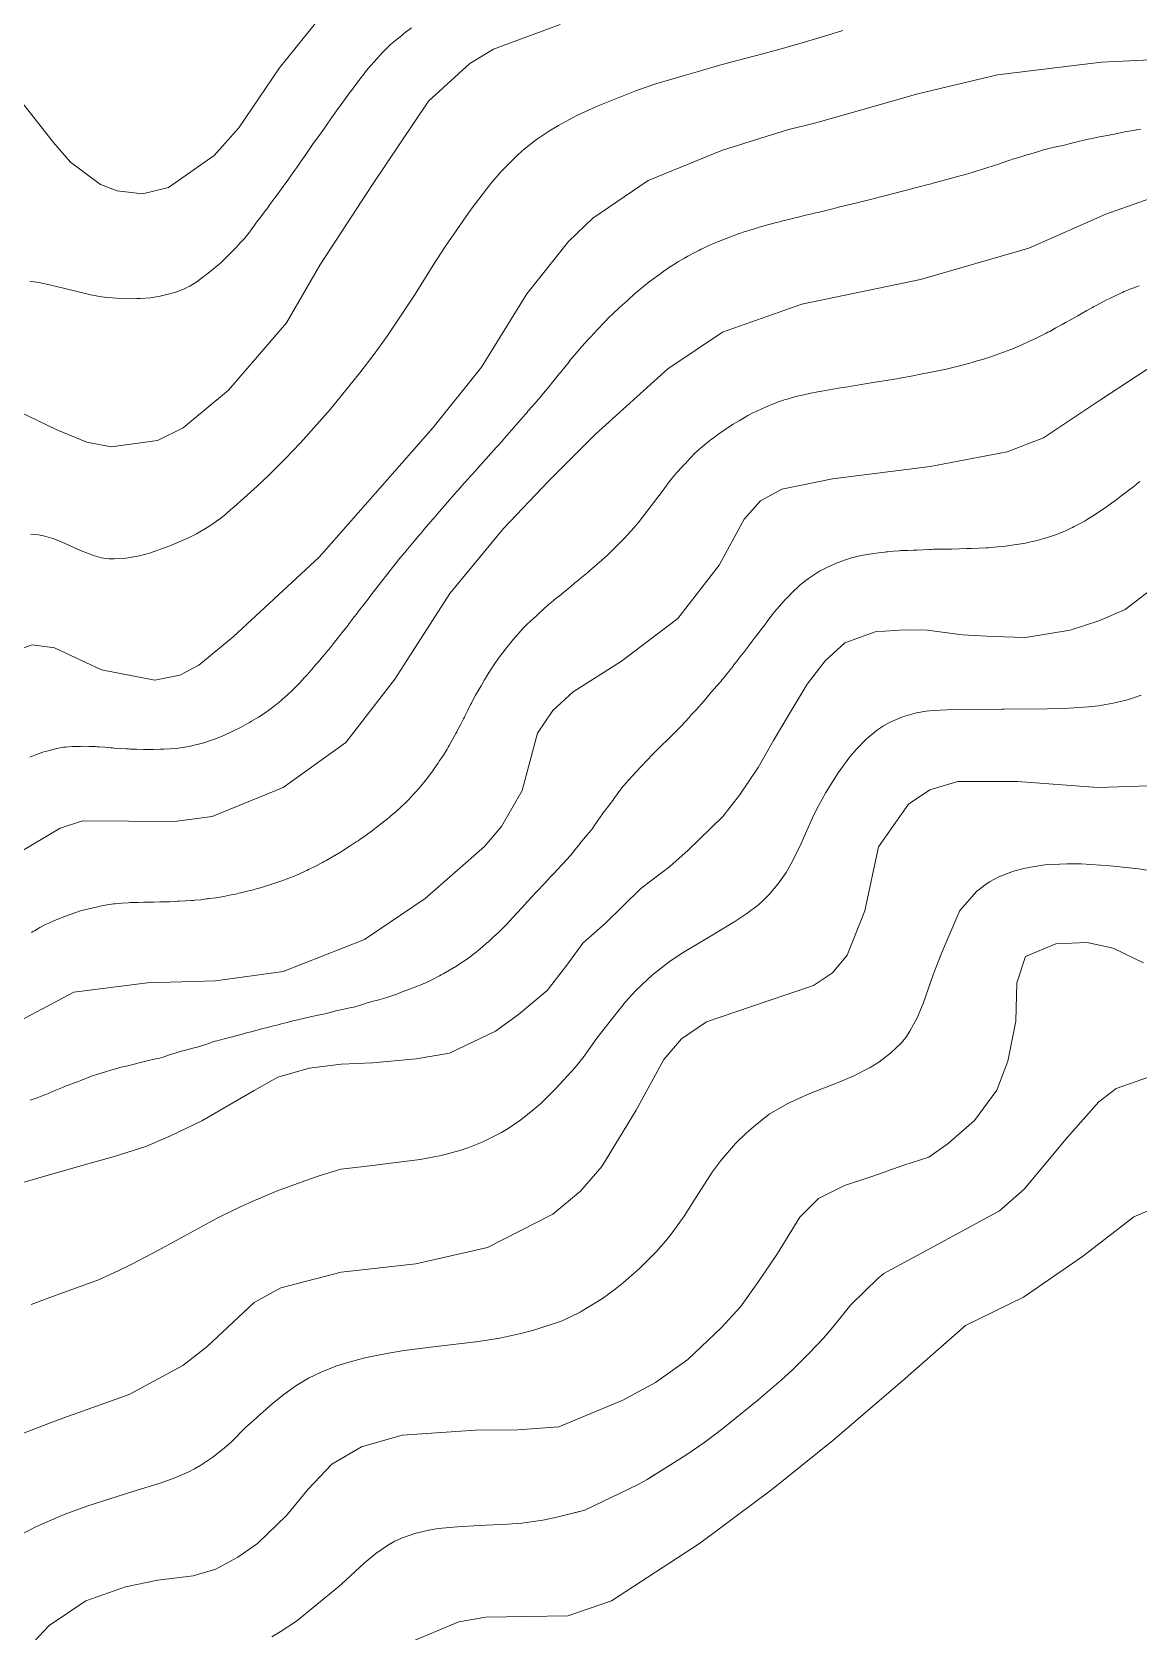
# Model space of a CAD drawing. Header units: metres. Extents: x 548946 to 557077, y 1838800 to 1845419.
# Drawn here: x 555397.7 to 555593.2, y 1841399.1 to 1841681.7 of the extents above; entities that cross this region are included whole.
import ezdxf

# ---------------------------------------------------------------- set-up
doc = ezdxf.new("R2010")
doc.units = ezdxf.units.M
doc.header["$LTSCALE"] = 28
doc.layers.add('1', color=7, linetype='Continuous', lineweight=13)
doc.layers.add('2', color=7, linetype='Continuous', lineweight=13)

msp = doc.modelspace()

# ---------------------------------------------------------------- linework, layer by layer
at = {"layer": '1'}
for points in [[(555294.58, 1841593.72), (555307.79, 1841605.13), (555319.17, 1841613.87), (555329.06, 1841619.7), (555339.37, 1841626.73), (555352.93, 1841637.61), (555365.76, 1841650.84), (555374.12, 1841662.41), (555377.91, 1841667.48), (555381.45, 1841670.78), (555383.98, 1841672.3), (555386.76, 1841672.81), (555389.79, 1841672.81), (555396.14, 1841669.07), (555401.54, 1841662.19), (555404.52, 1841658.7), (555409.85, 1841654.78), (555412.77, 1841653.63), (555417.27, 1841653.13), (555421.81, 1841654.25), (555429.91, 1841659.88), (555434.24, 1841664.77), (555441.46, 1841675.38), (555449.77, 1841685.75)], [(555392.04, 1841616.27), (555402.13, 1841611.42), (555407.44, 1841609.26), (555411.73, 1841608.45), (555419.89, 1841609.52), (555424.41, 1841611.77), (555432.41, 1841618.41), (555442.68, 1841630.31), (555448.58, 1841640.52), (555457.84, 1841654.74), (555467.76, 1841669.46), (555475.04, 1841676.1), (555479.24, 1841678.65), (555491.03, 1841683)], [(555540.89, 1841681.93), (555538.29, 1841681.13), (555535.69, 1841680.35), (555533.95, 1841679.84), (555530.46, 1841678.86), (555526.58, 1841677.8), (555521.39, 1841676.4), (555518.81, 1841675.69), (555515.17, 1841674.65), (555512.74, 1841673.95), (555507.91, 1841672.51), (555504.82, 1841671.5), (555504.47, 1841671.37), (555497.42, 1841668.56), (555493.97, 1841666.96), (555490.71, 1841665.2), (555489.13, 1841664.24), (555486.83, 1841662.68), (555484.64, 1841660.99), (555483.6, 1841660.08), (555480.61, 1841657.07), (555478.77, 1841654.91), (555475.31, 1841650.4), (555470.73, 1841643.88), (555468.59, 1841640.51), (555465.38, 1841635.38), (555464.81, 1841634.49), (555460.45, 1841627.98), (555458.17, 1841624.8), (555455.65, 1841621.47), (555450.37, 1841615.01), (555445.16, 1841609.14), (555442.45, 1841606.29), (555439.51, 1841603.37), (555437.5, 1841601.47), (555433.37, 1841597.77), (555432.87, 1841597.34), (555432.04, 1841596.6), (555431.06, 1841595.8), (555428.98, 1841594.35), (555426.78, 1841593.07), (555425.25, 1841592.31), (555422.05, 1841590.92), (555418.51, 1841589.65), (555416.71, 1841589.16), (555414.01, 1841588.69), (555412.22, 1841588.62), (555411.33, 1841588.67), (555410.02, 1841588.85), (555408.77, 1841589.17), (555406.3, 1841590.1), (555403.05, 1841591.57), (555401.41, 1841592.23), (555399.75, 1841592.72), (555398.9, 1841592.88), (555397.5, 1841593)], [(555464.73, 1841682.45), (555463.62, 1841681.58), (555463.32, 1841681.34), (555463.02, 1841681.1), (555461.96, 1841680.25), (555460.96, 1841679.4), (555460.69, 1841679.15), (555460.43, 1841678.91), (555459.56, 1841678.01), (555458.72, 1841677.08), (555458.49, 1841676.82), (555458.25, 1841676.56), (555457.4, 1841675.59), (555456.55, 1841674.57), (555456.31, 1841674.27), (555456.07, 1841673.97), (555455.19, 1841672.82), (555454.31, 1841671.61), (555453.81, 1841670.94), (555452.91, 1841669.72), (555452.01, 1841668.48), (555451.76, 1841668.13), (555451.51, 1841667.79), (555450.63, 1841666.53), (555449.74, 1841665.26), (555449.5, 1841664.9), (555449.24, 1841664.55), (555448.33, 1841663.26), (555447.41, 1841661.98), (555447.17, 1841661.63), (555446.93, 1841661.28), (555446.07, 1841660.04), (555445.22, 1841658.81), (555444.98, 1841658.47)], [(555573.42, 1841659.97), (555573.77, 1841660.08), (555574.1, 1841660.18), (555575.29, 1841660.55), (555576.51, 1841660.91), (555576.87, 1841661), (555577.23, 1841661.09), (555578.62, 1841661.41), (555580.07, 1841661.72), (555580.47, 1841661.82), (555580.87, 1841661.91), (555582.31, 1841662.29), (555583.8, 1841662.66), (555584.23, 1841662.75), (555584.66, 1841662.85), (555586.27, 1841663.16), (555587.96, 1841663.47), (555588.43, 1841663.57), (555588.92, 1841663.66), (555590.7, 1841664.03), (555592.53, 1841664.38), (555593.04, 1841664.47), (555593.55, 1841664.55)], [(555444.98, 1841658.47), (555444.74, 1841658.13), (555443.87, 1841656.89), (555443.01, 1841655.68), (555442.78, 1841655.36), (555442.56, 1841655.05), (555441.77, 1841653.97), (555441.02, 1841652.94), (555440.82, 1841652.66), (555440.61, 1841652.38), (555439.88, 1841651.39), (555439.18, 1841650.43), (555438.98, 1841650.17), (555438.79, 1841649.92), (555438.12, 1841649.02), (555437.46, 1841648.14), (555437.28, 1841647.9), (555437.1, 1841647.65), (555436.45, 1841646.75), (555435.77, 1841645.85), (555435.57, 1841645.61), (555435.36, 1841645.36), (555434.57, 1841644.49), (555433.73, 1841643.6), (555433.49, 1841643.35), (555433.24, 1841643.09), (555432.33, 1841642.14), (555431.36, 1841641.19), (555431.08, 1841640.93), (555430.79, 1841640.68), (555429.7, 1841639.79), (555428.58, 1841638.92), (555428.27, 1841638.68), (555427.96, 1841638.44), (555426.85, 1841637.59), (555425.61, 1841636.8), (555425.21, 1841636.6), (555424.8, 1841636.4), (555423.12, 1841635.77), (555421.32, 1841635.26), (555420.83, 1841635.14), (555420.35, 1841635.04), (555418.64, 1841634.77), (555416.81, 1841634.62), (555416.25, 1841634.6), (555415.67, 1841634.59), (555413.4, 1841634.62), (555411.13, 1841634.78), (555410.55, 1841634.84), (555409.99, 1841634.92), (555408.14, 1841635.26), (555406.43, 1841635.67), (555405.96, 1841635.79), (555405.49, 1841635.91), (555403.79, 1841636.34), (555402.06, 1841636.76), (555401.57, 1841636.88), (555401.07, 1841636.99), (555399.22, 1841637.38), (555397.34, 1841637.71)], [(555493.86, 1841625.02), (555494.74, 1841626.05), (555494.99, 1841626.33), (555495.25, 1841626.62), (555496.19, 1841627.63), (555497.17, 1841628.67), (555497.44, 1841628.96), (555497.72, 1841629.26), (555498.73, 1841630.34), (555499.77, 1841631.42), (555500.06, 1841631.7), (555500.35, 1841631.98), (555501.4, 1841632.95), (555502.46, 1841633.89), (555502.75, 1841634.15), (555503.04, 1841634.41), (555504.09, 1841635.37), (555505.13, 1841636.29), (555505.42, 1841636.53), (555505.7, 1841636.77), (555506.72, 1841637.55), (555507.74, 1841638.3), (555508.02, 1841638.5), (555508.3, 1841638.71), (555509.31, 1841639.45), (555510.33, 1841640.17), (555510.61, 1841640.36), (555510.9, 1841640.54), (555511.92, 1841641.18), (555512.95, 1841641.77), (555513.23, 1841641.93), (555513.52, 1841642.09), (555514.56, 1841642.65), (555515.61, 1841643.18), (555515.91, 1841643.33), (555516.2, 1841643.47), (555517.27, 1841643.96), (555518.35, 1841644.44), (555518.65, 1841644.56), (555518.94, 1841644.69), (555520.02, 1841645.12), (555521.08, 1841645.52), (555521.37, 1841645.63), (555521.65, 1841645.73), (555522.68, 1841646.1), (555523.7, 1841646.44), (555523.98, 1841646.53), (555524.27, 1841646.63), (555525.3, 1841646.95), (555526.35, 1841647.26), (555526.65, 1841647.35), (555526.95, 1841647.43), (555528.07, 1841647.73), (555529.22, 1841648.03), (555529.55, 1841648.11), (555529.87, 1841648.2), (555531.08, 1841648.51), (555532.33, 1841648.83), (555532.68, 1841648.92), (555533.03, 1841649.01), (555534.35, 1841649.33), (555535.71, 1841649.65), (555536.09, 1841649.74), (555536.48, 1841649.84), (555537.91, 1841650.18), (555539.36, 1841650.54), (555540.18, 1841650.74), (555541.67, 1841651.1), (555543.22, 1841651.48), (555543.67, 1841651.59), (555544.12, 1841651.7), (555545.83, 1841652.13), (555547.56, 1841652.56), (555548.03, 1841652.68), (555548.49, 1841652.79), (555550.1, 1841653.22), (555551.69, 1841653.63), (555552.14, 1841653.75), (555552.58, 1841653.87), (555554.19, 1841654.28), (555555.96, 1841654.75), (555556.51, 1841654.89), (555557.07, 1841655.04), (555559.29, 1841655.63), (555561.39, 1841656.21), (555561.88, 1841656.34), (555562.33, 1841656.47), (555563.6, 1841656.84), (555564.63, 1841657.16), (555564.93, 1841657.25), (555565.23, 1841657.34), (555566.35, 1841657.69), (555567.48, 1841658.05), (555567.79, 1841658.15), (555568.09, 1841658.25), (555569.16, 1841658.63), (555570.25, 1841659.01), (555570.58, 1841659.12), (555570.9, 1841659.22), (555572.15, 1841659.6), (555573.42, 1841659.97)], [(555395.32, 1841536.66), (555402.7, 1841541.09), (555406.66, 1841542.39), (555422.89, 1841542.27), (555429.54, 1841543.17), (555442.08, 1841548.26), (555453.13, 1841556.24), (555461.78, 1841567.37), (555471.51, 1841582.5), (555480.97, 1841594.02), (555488.97, 1841602.34), (555497.25, 1841610.69), (555510.01, 1841622.19), (555519.67, 1841628.7), (555533.69, 1841633.62), (555554.66, 1841637.96), (555573.77, 1841643.51), (555587.36, 1841649.52), (555600, 1841653.97)], [(555569.32, 1841625.13), (555570.58, 1841625.62), (555570.93, 1841625.76), (555571.28, 1841625.91), (555572.53, 1841626.45), (555573.78, 1841627.02), (555574.11, 1841627.18), (555574.45, 1841627.33), (555575.65, 1841627.91), (555576.82, 1841628.49), (555577.13, 1841628.65), (555577.45, 1841628.82), (555578.55, 1841629.43), (555579.63, 1841630.04), (555579.93, 1841630.21), (555580.24, 1841630.38), (555581.34, 1841630.99), (555582.42, 1841631.58), (555582.71, 1841631.75), (555583, 1841631.91), (555584, 1841632.49), (555584.98, 1841633.05), (555585.25, 1841633.2), (555585.53, 1841633.35), (555586.51, 1841633.87), (555587.5, 1841634.37), (555587.77, 1841634.51), (555588.04, 1841634.64), (555589.01, 1841635.12), (555590.02, 1841635.58), (555590.32, 1841635.71), (555590.62, 1841635.84), (555591.76, 1841636.31), (555592.94, 1841636.77), (555593.27, 1841636.89)], [(555597.82, 1841624.2), (555586.41, 1841616.75), (555576.35, 1841610.04), (555569.95, 1841607.57), (555556.33, 1841604.95), (555539.1, 1841602.79), (555530.12, 1841600.94), (555526.38, 1841598.9), (555523.51, 1841595.67), (555519.06, 1841587.51), (555511.77, 1841578.13), (555501.81, 1841570.57), (555493.27, 1841565.14), (555489.7, 1841561.88), (555487.03, 1841557.83), (555484.3, 1841547.72), (555480.64, 1841541.38), (555477.64, 1841537.85), (555467.18, 1841528.65), (555456.46, 1841521.42), (555442.1, 1841515.75), (555430.12, 1841514.11), (555418.11, 1841513.75), (555405.11, 1841512.12), (555393.81, 1841506.12)], [(555441.65, 1841563.57), (555441.91, 1841563.79), (555442.83, 1841564.62), (555443.73, 1841565.47), (555443.96, 1841565.71), (555444.2, 1841565.94), (555445.01, 1841566.77), (555445.81, 1841567.63), (555446.03, 1841567.87), (555446.25, 1841568.12), (555447.07, 1841569.05), (555447.88, 1841569.98), (555448.1, 1841570.23), (555448.31, 1841570.48), (555449.06, 1841571.34), (555449.79, 1841572.2), (555450, 1841572.44), (555450.2, 1841572.69), (555450.93, 1841573.62), (555451.64, 1841574.54), (555451.84, 1841574.79), (555452.03, 1841575.03), (555452.71, 1841575.87), (555453.38, 1841576.71), (555453.57, 1841576.96), (555453.76, 1841577.21), (555454.47, 1841578.14), (555455.19, 1841579.12), (555455.4, 1841579.4), (555455.61, 1841579.67), (555456.39, 1841580.67), (555457.19, 1841581.7), (555457.41, 1841581.99), (555457.64, 1841582.28), (555458.45, 1841583.34), (555459.27, 1841584.41), (555459.5, 1841584.7), (555459.73, 1841585), (555460.57, 1841586.07), (555461.41, 1841587.12), (555461.65, 1841587.41), (555461.88, 1841587.7), (555462.71, 1841588.74), (555463.56, 1841589.78), (555463.8, 1841590.07), (555464.04, 1841590.36), (555464.94, 1841591.44), (555465.86, 1841592.53), (555466.12, 1841592.84), (555466.37, 1841593.14), (555467.29, 1841594.22), (555468.21, 1841595.29), (555468.47, 1841595.59), (555468.73, 1841595.89), (555469.65, 1841596.95), (555470.57, 1841598.01), (555470.82, 1841598.29), (555471.07, 1841598.58), (555471.95, 1841599.6), (555472.81, 1841600.59), (555473.05, 1841600.85), (555473.27, 1841601.11), (555474.07, 1841602.01), (555474.85, 1841602.88), (555475.06, 1841603.11), (555475.27, 1841603.35), (555476.03, 1841604.17), (555476.78, 1841605), (555476.98, 1841605.23), (555477.19, 1841605.46), (555477.94, 1841606.31), (555478.7, 1841607.17), (555478.92, 1841607.41), (555479.14, 1841607.66), (555479.93, 1841608.54), (555480.75, 1841609.45), (555480.97, 1841609.7), (555481.2, 1841609.96), (555482.01, 1841610.9), (555482.83, 1841611.85), (555483.05, 1841612.11), (555483.27, 1841612.36), (555484.08, 1841613.28), (555484.88, 1841614.19), (555485.1, 1841614.45), (555485.32, 1841614.7), (555486.13, 1841615.62), (555486.92, 1841616.54), (555487.14, 1841616.79), (555487.35, 1841617.04), (555488.08, 1841617.93), (555488.8, 1841618.81), (555489.92, 1841620.18), (555490.64, 1841621.07), (555490.85, 1841621.32), (555491.05, 1841621.57), (555491.8, 1841622.5), (555492.57, 1841623.45), (555492.79, 1841623.73), (555493.02, 1841624), (555493.86, 1841625.02)], [(555497.09, 1841587.29), (555498, 1841588.1), (555498.25, 1841588.32), (555498.49, 1841588.54), (555499.35, 1841589.32), (555500.19, 1841590.11), (555500.42, 1841590.34), (555500.66, 1841590.57), (555501.51, 1841591.42), (555502.34, 1841592.3), (555502.57, 1841592.54), (555502.79, 1841592.78), (555503.58, 1841593.63), (555504.36, 1841594.51), (555504.57, 1841594.77), (555504.78, 1841595.03), (555505.53, 1841596), (555506.28, 1841597), (555506.5, 1841597.27), (555506.71, 1841597.55), (555507.49, 1841598.53), (555508.27, 1841599.54), (555508.49, 1841599.82), (555508.7, 1841600.11), (555509.47, 1841601.17), (555510.26, 1841602.24), (555510.49, 1841602.54), (555510.73, 1841602.83), (555511.63, 1841603.88), (555512.56, 1841604.89), (555512.81, 1841605.17), (555513.06, 1841605.44), (555513.95, 1841606.41), (555514.86, 1841607.34), (555515.13, 1841607.59), (555515.4, 1841607.84), (555516.42, 1841608.71), (555517.46, 1841609.54), (555517.74, 1841609.76), (555518.02, 1841609.97), (555519, 1841610.7), (555519.97, 1841611.38), (555520.25, 1841611.57), (555520.53, 1841611.76), (555521.57, 1841612.41), (555522.62, 1841613.04), (555522.9, 1841613.21), (555523.18, 1841613.37), (555524.17, 1841613.94), (555525.16, 1841614.47), (555525.44, 1841614.61), (555525.72, 1841614.75), (555526.76, 1841615.22), (555527.8, 1841615.67), (555528.09, 1841615.79), (555528.37, 1841615.91), (555529.41, 1841616.31), (555530.46, 1841616.68), (555530.76, 1841616.78), (555531.07, 1841616.87), (555532.21, 1841617.18), (555533.39, 1841617.47), (555533.72, 1841617.54), (555534.05, 1841617.62), (555535.27, 1841617.88), (555536.52, 1841618.13), (555536.86, 1841618.2), (555537.21, 1841618.27), (555538.5, 1841618.49), (555539.79, 1841618.71), (555540.15, 1841618.77), (555540.51, 1841618.83), (555541.8, 1841619.04), (555543.12, 1841619.26), (555543.49, 1841619.32), (555543.86, 1841619.38), (555545.22, 1841619.6), (555546.63, 1841619.83), (555547.03, 1841619.89), (555547.44, 1841619.96), (555548.93, 1841620.2), (555550.47, 1841620.46), (555550.91, 1841620.53), (555551.35, 1841620.61), (555552.99, 1841620.92), (555554.67, 1841621.25), (555555.14, 1841621.35), (555555.62, 1841621.44), (555557.38, 1841621.79), (555559.14, 1841622.16), (555559.61, 1841622.27), (555560.08, 1841622.38), (555561.73, 1841622.79), (555563.33, 1841623.22), (555563.77, 1841623.35), (555564.2, 1841623.47), (555565.75, 1841623.93), (555567.22, 1841624.4), (555567.62, 1841624.53), (555568, 1841624.66), (555569.32, 1841625.13)], [(555441.85, 1841531.79), (555443.09, 1841532.25), (555443.42, 1841532.38), (555443.74, 1841532.51), (555444.85, 1841532.97), (555445.95, 1841533.47), (555446.27, 1841533.62), (555446.59, 1841533.77), (555447.8, 1841534.37), (555449.02, 1841535), (555449.35, 1841535.17), (555449.67, 1841535.35), (555450.79, 1841535.99), (555451.91, 1841536.66), (555452.23, 1841536.86), (555452.55, 1841537.06), (555453.77, 1841537.84), (555454.98, 1841538.64), (555455.31, 1841538.86), (555455.63, 1841539.08), (555456.75, 1841539.87), (555457.84, 1841540.67), (555458.15, 1841540.9), (555458.45, 1841541.13), (555459.54, 1841541.97), (555460.58, 1841542.8), (555460.85, 1841543.02), (555461.12, 1841543.25), (555462.02, 1841544.02), (555462.88, 1841544.81), (555463.12, 1841545.04), (555463.37, 1841545.27), (555464.25, 1841546.15), (555465.13, 1841547.06), (555465.36, 1841547.32), (555465.59, 1841547.57), (555466.39, 1841548.5), (555467.17, 1841549.47), (555467.39, 1841549.75), (555467.62, 1841550.04), (555468.44, 1841551.15), (555469.24, 1841552.28), (555469.45, 1841552.59), (555469.66, 1841552.89), (555470.38, 1841553.98), (555471.05, 1841555.06), (555471.23, 1841555.36), (555471.4, 1841555.66), (555472.01, 1841556.75), (555472.59, 1841557.82), (555472.75, 1841558.12), (555472.9, 1841558.4), (555473.45, 1841559.42), (555473.96, 1841560.41), (555474.1, 1841560.68), (555474.23, 1841560.95), (555474.69, 1841561.91), (555475.17, 1841562.9), (555475.32, 1841563.18), (555475.47, 1841563.47), (555476.08, 1841564.55), (555476.71, 1841565.65), (555476.88, 1841565.95), (555477.05, 1841566.24), (555477.65, 1841567.28), (555478.29, 1841568.35), (555478.48, 1841568.66), (555478.68, 1841568.97), (555479.48, 1841570.17), (555480.3, 1841571.34), (555480.53, 1841571.65), (555480.75, 1841571.94), (555481.52, 1841572.93), (555482.31, 1841573.89), (555482.54, 1841574.16), (555482.77, 1841574.44), (555483.64, 1841575.47), (555484.53, 1841576.46), (555484.77, 1841576.71), (555485.01, 1841576.95), (555485.86, 1841577.74), (555486.7, 1841578.49), (555486.93, 1841578.71), (555487.17, 1841578.93), (555488.04, 1841579.75), (555488.91, 1841580.55), (555489.15, 1841580.75), (555489.39, 1841580.96), (555490.25, 1841581.63), (555491.11, 1841582.3), (555491.36, 1841582.5), (555491.6, 1841582.7), (555492.51, 1841583.46), (555493.42, 1841584.24), (555493.67, 1841584.45), (555493.92, 1841584.65), (555494.8, 1841585.36), (555495.68, 1841586.08), (555495.92, 1841586.29), (555496.17, 1841586.5), (555497.09, 1841587.29)], [(555513.59, 1841537.18), (555519.74, 1841543.12), (555522.7, 1841546.93), (555525.97, 1841551.79), (555528.67, 1841556.58), (555531.28, 1841560.92), (555534.6, 1841566.5), (555537.81, 1841570.63), (555541.29, 1841573.79), (555546.64, 1841575.76), (555551.76, 1841576.11), (555555.79, 1841576.04), (555562.06, 1841575.25), (555567.41, 1841574.91), (555573.16, 1841574.77), (555581.04, 1841576.05), (555586.14, 1841577.69), (555590.77, 1841579.7), (555597.05, 1841584.51)], [(555412.98, 1841462.92), (555415.38, 1841464.09), (555420.09, 1841466.56), (555430.42, 1841472.23), (555433.88, 1841473.92), (555436.21, 1841474.98), (555440.94, 1841476.95), (555445.93, 1841478.81), (555448.45, 1841479.66), (555452.27, 1841480.85), (555458.42, 1841481.57), (555458.76, 1841481.61), (555466.28, 1841482.57), (555470.01, 1841483.28), (555473.28, 1841484.15), (555474.89, 1841484.68), (555477.25, 1841485.61), (555480.65, 1841487.32), (555481.82, 1841488.02), (555484.06, 1841489.57), (555486.2, 1841491.27), (555487.57, 1841492.48), (555490.18, 1841495.02), (555493.63, 1841498.83), (555495.23, 1841500.84), (555497.49, 1841504.01), (555498.98, 1841505.95), (555499.16, 1841506.19), (555502.56, 1841510.42), (555504.38, 1841512.42), (555507.32, 1841515.2), (555510.49, 1841517.64), (555512.72, 1841519.13), (555517.35, 1841521.91), (555521.84, 1841524.57), (555523.99, 1841526), (555526.01, 1841527.57), (555526.96, 1841528.41), (555527.84, 1841529.29), (555529.45, 1841531.19), (555530.89, 1841533.26), (555531.76, 1841534.72), (555533.31, 1841537.85), (555534.21, 1841539.84), (555534.32, 1841540.11), (555535.79, 1841543.41), (555536.6, 1841545.02), (555537.9, 1841547.39), (555540.1, 1841550.87), (555542.18, 1841553.67), (555543.3, 1841555), (555545.1, 1841556.85), (555547.06, 1841558.46), (555548.1, 1841559.15), (555549.18, 1841559.77), (555551.48, 1841560.75), (555553.94, 1841561.43), (555555.66, 1841561.73), (555556.85, 1841561.86), (555559.33, 1841561.96), (555568.98, 1841562.12), (555569.33, 1841562.12), (555576.98, 1841562.14), (555580.81, 1841562.25), (555584.32, 1841562.5), (555586.06, 1841562.7), (555588.65, 1841563.13), (555591.19, 1841563.75), (555592.43, 1841564.14), (555593.62, 1841564.58)], [(555397.38, 1841553.63), (555398.5, 1841554.09), (555399.67, 1841554.49), (555400.01, 1841554.6), (555400.35, 1841554.7), (555401.64, 1841555.04), (555402.94, 1841555.3), (555403.29, 1841555.36), (555403.63, 1841555.4), (555404.83, 1841555.5), (555405.99, 1841555.53), (555406.32, 1841555.53), (555406.64, 1841555.54), (555407.81, 1841555.52), (555408.95, 1841555.48), (555409.26, 1841555.46), (555409.56, 1841555.45), (555410.61, 1841555.36), (555411.66, 1841555.26), (555411.95, 1841555.24), (555412.25, 1841555.22), (555413.34, 1841555.14), (555414.45, 1841555.08), (555414.77, 1841555.07), (555415.08, 1841555.06), (555416.24, 1841555.02), (555417.41, 1841555), (555417.73, 1841555), (555418.05, 1841555), (555419.2, 1841554.99), (555420.35, 1841555.01), (555420.67, 1841555.02), (555420.99, 1841555.03), (555422.13, 1841555.08), (555423.28, 1841555.18), (555423.6, 1841555.22), (555423.92, 1841555.26), (555425.08, 1841555.45), (555426.24, 1841555.7), (555426.57, 1841555.77), (555426.89, 1841555.85), (555428.07, 1841556.17), (555429.28, 1841556.56), (555429.63, 1841556.68), (555429.98, 1841556.81), (555431.3, 1841557.33), (555432.62, 1841557.91), (555432.97, 1841558.08), (555433.33, 1841558.25), (555434.58, 1841558.88), (555435.81, 1841559.55), (555436.15, 1841559.75), (555436.49, 1841559.95), (555437.72, 1841560.69), (555438.89, 1841561.45), (555439.19, 1841561.66), (555439.48, 1841561.86), (555440.47, 1841562.6), (555441.39, 1841563.35), (555441.65, 1841563.57)], [(555389.1, 1841431.5), (555402.52, 1841436.62), (555414.87, 1841441.04), (555424.36, 1841446.16), (555428.59, 1841449.5), (555436.94, 1841457.29), (555441.66, 1841459.89), (555452.34, 1841462.66), (555465.49, 1841464.16), (555478.19, 1841467.04), (555489.69, 1841472.9), (555494.59, 1841476.99), (555498.34, 1841481.31), (555504.42, 1841491.27), (555509.32, 1841500.21), (555512.45, 1841503.9), (555516.86, 1841506.85), (555527.55, 1841510.52), (555535.71, 1841513.3), (555539.11, 1841515.56), (555541.68, 1841518.65), (555544.78, 1841526.46), (555547.23, 1841537.81), (555552.52, 1841545.31), (555556.31, 1841547.84), (555561.22, 1841549.32), (555571.76, 1841549.35), (555585.95, 1841548.25), (555595, 1841548.57)], [(555393.08, 1841477.62), (555398.34, 1841479.14), (555407.2, 1841481.68), (555412.06, 1841483.01), (555417.85, 1841484.88), (555422.07, 1841486.7), (555427.75, 1841489.42), (555436.99, 1841494.74), (555441.14, 1841497.12), (555446.68, 1841498.68), (555452.33, 1841499.38), (555457.89, 1841499.65), (555465.56, 1841500.32), (555471.45, 1841501.35), (555479.58, 1841505.23), (555483.65, 1841508.18), (555488.72, 1841512.41), (555492.18, 1841516.86), (555494.99, 1841520.79), (555498.99, 1841524.31), (555505.26, 1841530.4), (555510.36, 1841534.34), (555513.59, 1841537.18)], [(555395.84, 1841416.34), (555398.31, 1841417.63), (555400, 1841418.41), (555403.42, 1841419.85), (555407.42, 1841421.33), (555415.56, 1841423.94), (555420.53, 1841425.48), (555422.96, 1841426.36), (555425.31, 1841427.37), (555426.45, 1841427.95), (555427.55, 1841428.57), (555429.67, 1841429.97), (555431.67, 1841431.56), (555432.96, 1841432.71), (555435.41, 1841435.22), (555436.29, 1841436.01), (555440.18, 1841439.45), (555442.2, 1841441.08), (555444.3, 1841442.59), (555445.39, 1841443.27), (555446.54, 1841443.92), (555448.93, 1841445.07), (555451.41, 1841446.04), (555453.1, 1841446.59), (555456.53, 1841447.52), (555460.69, 1841448.37), (555463.48, 1841448.82), (555469.08, 1841449.53), (555476.61, 1841450.41), (555480.35, 1841451.01), (555484.06, 1841451.84), (555486.51, 1841452.5), (555491.35, 1841454.08), (555494.53, 1841455.62), (555494.87, 1841455.81), (555498.45, 1841458.03), (555500.73, 1841459.66), (555502.21, 1841460.82), (555505.03, 1841463.29), (555507.88, 1841466.18), (555509.65, 1841468.22), (555510.78, 1841469.63), (555512.9, 1841472.55), (555515.03, 1841475.89), (555517.86, 1841480.33), (555519.41, 1841482.45), (555521.97, 1841485.38), (555523.85, 1841487.2), (555525.17, 1841488.36), (555527.92, 1841490.57), (555531.08, 1841492.42), (555531.42, 1841492.59), (555535.09, 1841494.2), (555540.1, 1841496.15), (555542.6, 1841497.22), (555545.76, 1841498.84), (555547.26, 1841499.77), (555549.36, 1841501.34), (555551.21, 1841503.13), (555552.02, 1841504.11), (555552.78, 1841505.21), (555554.05, 1841507.58), (555555.08, 1841510.11), (555556.91, 1841515.34), (555558.41, 1841519.13), (555560.55, 1841524.08), (555561.6, 1841526.56), (555564.61, 1841529.94), (555564.97, 1841530.26), (555566.05, 1841531.1), (555566.82, 1841531.6), (555568.44, 1841532.47), (555571.04, 1841533.48), (555572.86, 1841533.97), (555574.09, 1841534.22), (555576.58, 1841534.58), (555580.45, 1841534.81), (555583.01, 1841534.78), (555588.1, 1841534.43), (555593.17, 1841533.87), (555595.7, 1841533.5)], [(555397.62, 1841522.66), (555397.89, 1841522.82), (555398.16, 1841522.97), (555399.14, 1841523.52), (555400.12, 1841524.05), (555400.4, 1841524.19), (555400.68, 1841524.32), (555401.71, 1841524.76), (555402.78, 1841525.18), (555403.08, 1841525.3), (555403.38, 1841525.42), (555404.49, 1841525.85), (555405.64, 1841526.27), (555405.97, 1841526.37), (555406.3, 1841526.47), (555407.55, 1841526.8), (555408.8, 1841527.08), (555409.14, 1841527.15), (555409.47, 1841527.23), (555410.64, 1841527.46), (555411.78, 1841527.66), (555412.1, 1841527.7), (555412.42, 1841527.74), (555413.59, 1841527.84), (555414.74, 1841527.91), (555415.05, 1841527.93), (555415.35, 1841527.94), (555416.43, 1841527.98), (555417.49, 1841528), (555417.79, 1841528.01), (555418.09, 1841528.01), (555419.21, 1841528.03), (555420.33, 1841528.05), (555420.64, 1841528.05), (555420.95, 1841528.06), (555422.04, 1841528.1), (555423.13, 1841528.14), (555423.43, 1841528.16), (555423.74, 1841528.17), (555424.82, 1841528.22), (555425.89, 1841528.29), (555426.19, 1841528.32), (555426.48, 1841528.34), (555427.52, 1841528.45), (555428.55, 1841528.58), (555428.84, 1841528.62), (555429.13, 1841528.66), (555430.19, 1841528.8), (555431.25, 1841528.97), (555431.55, 1841529.02), (555431.84, 1841529.07), (555432.89, 1841529.28), (555433.97, 1841529.51), (555434.28, 1841529.59), (555434.6, 1841529.66), (555435.8, 1841529.95), (555437.01, 1841530.26), (555437.33, 1841530.35), (555437.66, 1841530.44), (555438.79, 1841530.77), (555439.93, 1841531.13), (555440.26, 1841531.24), (555440.6, 1841531.35), (555441.85, 1841531.79)], [(555460.67, 1841414.54), (555461.83, 1841415.19), (555462.96, 1841415.71), (555465.32, 1841416.54), (555467.79, 1841417.11), (555469.48, 1841417.38), (555472.88, 1841417.72), (555476.69, 1841417.92), (555481.72, 1841418.15), (555484.21, 1841418.36), (555487.95, 1841418.89), (555490.43, 1841419.38), (555495.37, 1841420.61), (555504.78, 1841425.15), (555506.35, 1841426.07), (555513.22, 1841430.37), (555516.55, 1841432.67), (555519.74, 1841435.04), (555525.92, 1841440.05), (555530.03, 1841443.61), (555532.03, 1841445.44), (555534.94, 1841448.29), (555537.51, 1841451.04), (555539.16, 1841452.94), (555542.32, 1841456.88), (555547.15, 1841461.6), (555548.18, 1841462.42), (555558.29, 1841467.93), (555568.59, 1841473.51), (555572.97, 1841477.34), (555580.68, 1841486.55), (555586.14, 1841492.75), (555589.21, 1841495.1), (555595.09, 1841497.16)], [(555602.37, 1841476.74), (555592.29, 1841472.43), (555583.27, 1841465.42), (555572.83, 1841458.23), (555562.56, 1841453.22), (555551.44, 1841443.5), (555539.13, 1841432.92), (555528.31, 1841424.25), (555515.58, 1841414.77), (555500.06, 1841404.64), (555492.36, 1841401.96), (555477.9, 1841401.73), (555473.08, 1841400.94), (555464.13, 1841397.13)], [(555397.56, 1841456.93), (555401.35, 1841458.39), (555409.01, 1841461.14), (555409.34, 1841461.28), (555412.98, 1841462.92)], [(555562.13, 1841452.84), (555551.44, 1841443.5), (555539.13, 1841432.92), (555528.31, 1841424.25), (555515.58, 1841414.77), (555500.06, 1841404.64), (555492.36, 1841401.96), (555477.9, 1841401.73), (555473.08, 1841400.94), (555464.13, 1841397.13), (555453.03, 1841388.42), (555443.17, 1841382.31), (555425.39, 1841376.5), (555420.82, 1841374.13), (555412.4, 1841367.99), (555398, 1841355.63)], [(555493.77, 1841420.21), (555495.37, 1841420.61), (555504.78, 1841425.15), (555506.35, 1841426.07), (555507.6, 1841426.85)], [(555440.07, 1841398.29), (555441.54, 1841399.16), (555444.42, 1841401.05), (555451.61, 1841406.9), (555452.36, 1841407.57), (555456.38, 1841411.26), (555458.47, 1841413.01), (555460.67, 1841414.54)]]:
    msp.add_lwpolyline(points, dxfattribs=at)
at = {"layer": '2'}
for points in [[(555606.41, 1841677.3), (555586.58, 1841676.39), (555568.22, 1841674.1), (555554.14, 1841670.75), (555542.37, 1841667.41), (555536.13, 1841665.63), (555531.12, 1841664.43), (555519.66, 1841660.84), (555506.56, 1841655.47), (555496.78, 1841648.79), (555492.48, 1841644.71), (555485.11, 1841635.42), (555477.11, 1841622.52), (555468.55, 1841611.83), (555459.64, 1841601.68), (555448.46, 1841588.94), (555433.26, 1841574.88), (555427.19, 1841569.85), (555423.84, 1841568.11), (555419.42, 1841567.23), (555410.02, 1841569.06), (555401.68, 1841572.92), (555397.77, 1841573.47), (555394.42, 1841572.29)], [(555556.6, 1841590.32), (555556.93, 1841590.33), (555558.14, 1841590.34), (555559.4, 1841590.35), (555559.75, 1841590.36), (555560.12, 1841590.37), (555561.47, 1841590.42), (555562.84, 1841590.47), (555563.22, 1841590.49), (555563.59, 1841590.5), (555564.92, 1841590.53), (555566.23, 1841590.58), (555566.6, 1841590.6), (555566.97, 1841590.63), (555568.3, 1841590.74), (555569.62, 1841590.89), (555569.98, 1841590.93), (555570.34, 1841590.98), (555571.61, 1841591.16), (555572.85, 1841591.38), (555573.19, 1841591.44), (555573.52, 1841591.51), (555574.71, 1841591.78), (555575.86, 1841592.08), (555576.17, 1841592.17), (555576.48, 1841592.26), (555577.58, 1841592.59), (555578.64, 1841592.96), (555578.93, 1841593.06), (555579.21, 1841593.18), (555580.22, 1841593.61), (555581.2, 1841594.08), (555581.48, 1841594.21), (555581.75, 1841594.34), (555582.73, 1841594.84), (555583.7, 1841595.37), (555583.97, 1841595.53), (555584.24, 1841595.69), (555585.21, 1841596.3), (555586.18, 1841596.94), (555586.44, 1841597.12), (555586.71, 1841597.3), (555587.67, 1841597.96), (555588.62, 1841598.63), (555588.88, 1841598.82), (555589.13, 1841599.01), (555590.03, 1841599.7), (555590.92, 1841600.39), (555591.16, 1841600.58), (555591.4, 1841600.77), (555592.28, 1841601.45), (555593.15, 1841602.13), (555593.39, 1841602.32)], [(555498.35, 1841543.46), (555498.54, 1841543.73), (555499.29, 1841544.69), (555500.07, 1841545.69), (555500.28, 1841545.97), (555500.5, 1841546.26), (555501.26, 1841547.32), (555502.09, 1841548.42), (555502.35, 1841548.74), (555502.61, 1841549.05), (555503.64, 1841550.2), (555504.72, 1841551.35), (555505.01, 1841551.66), (555505.3, 1841551.97), (555506.32, 1841553.06), (555507.32, 1841554.11), (555507.6, 1841554.4), (555507.88, 1841554.68), (555508.9, 1841555.68), (555509.87, 1841556.62), (555510.13, 1841556.86), (555510.37, 1841557.1), (555511.2, 1841557.91), (555511.97, 1841558.69), (555512.17, 1841558.9), (555512.37, 1841559.11), (555513.07, 1841559.88), (555513.76, 1841560.65), (555513.96, 1841560.86), (555514.16, 1841561.08), (555514.88, 1841561.84), (555515.61, 1841562.63), (555515.81, 1841562.85), (555516.01, 1841563.08), (555516.71, 1841563.92), (555517.43, 1841564.79), (555517.63, 1841565.03), (555517.84, 1841565.27), (555518.63, 1841566.16), (555519.42, 1841567.06), (555519.63, 1841567.31), (555519.84, 1841567.56), (555520.57, 1841568.47), (555521.29, 1841569.4), (555521.49, 1841569.66), (555521.69, 1841569.92), (555522.43, 1841570.85), (555523.16, 1841571.79), (555523.36, 1841572.04), (555523.56, 1841572.29), (555524.25, 1841573.2), (555524.92, 1841574.09), (555525.1, 1841574.34), (555525.29, 1841574.58), (555525.96, 1841575.45), (555526.63, 1841576.33), (555526.82, 1841576.58), (555527.01, 1841576.84), (555527.7, 1841577.78), (555528.42, 1841578.75), (555528.64, 1841579.02), (555528.85, 1841579.28), (555529.67, 1841580.25), (555530.55, 1841581.22), (555530.8, 1841581.5), (555531.06, 1841581.77), (555532.04, 1841582.78), (555533.08, 1841583.78), (555533.39, 1841584.04), (555533.7, 1841584.3), (555534.88, 1841585.2), (555536.11, 1841586.02), (555536.46, 1841586.23), (555536.81, 1841586.44), (555538.1, 1841587.13), (555539.39, 1841587.73), (555539.75, 1841587.88), (555540.1, 1841588.02), (555541.38, 1841588.49), (555542.63, 1841588.87), (555542.97, 1841588.96), (555543.31, 1841589.04), (555544.5, 1841589.29), (555545.65, 1841589.48), (555545.96, 1841589.52), (555546.26, 1841589.57), (555547.3, 1841589.71), (555548.31, 1841589.84), (555548.59, 1841589.87), (555548.86, 1841589.9), (555549.86, 1841590), (555550.85, 1841590.08), (555551.12, 1841590.09), (555551.39, 1841590.11), (555552.36, 1841590.14), (555553.37, 1841590.17), (555553.66, 1841590.18), (555553.96, 1841590.19), (555555.09, 1841590.25), (555556.27, 1841590.31), (555556.6, 1841590.32)], [(555436.13, 1841505.05), (555436.43, 1841505.14), (555437.48, 1841505.42), (555438.5, 1841505.68), (555438.79, 1841505.75), (555439.08, 1841505.83), (555440.13, 1841506.09), (555441.18, 1841506.35), (555441.47, 1841506.42), (555441.76, 1841506.5), (555442.8, 1841506.77), (555443.82, 1841507.05), (555444.1, 1841507.12), (555444.38, 1841507.19), (555445.37, 1841507.43), (555446.35, 1841507.66), (555446.63, 1841507.72), (555446.9, 1841507.78), (555447.89, 1841507.98), (555448.88, 1841508.18), (555449.15, 1841508.24), (555449.42, 1841508.31), (555450.39, 1841508.55), (555451.38, 1841508.8), (555451.67, 1841508.87), (555451.96, 1841508.93), (555453.06, 1841509.15), (555454.18, 1841509.39), (555454.5, 1841509.47), (555454.81, 1841509.55), (555455.94, 1841509.9), (555457.09, 1841510.27), (555457.42, 1841510.37), (555457.75, 1841510.46), (555458.97, 1841510.77), (555460.22, 1841511.11), (555460.57, 1841511.22), (555460.91, 1841511.33), (555462.16, 1841511.79), (555463.41, 1841512.29), (555463.75, 1841512.42), (555464.1, 1841512.55), (555465.35, 1841513.01), (555466.59, 1841513.5), (555466.93, 1841513.64), (555467.27, 1841513.79), (555468.48, 1841514.38), (555469.67, 1841515), (555470, 1841515.18), (555470.32, 1841515.35), (555471.45, 1841515.99), (555472.56, 1841516.66), (555472.87, 1841516.85), (555473.17, 1841517.05), (555474.26, 1841517.78), (555475.32, 1841518.54), (555475.6, 1841518.75), (555475.88, 1841518.97), (555476.87, 1841519.76), (555477.82, 1841520.58), (555478.08, 1841520.81), (555478.34, 1841521.03), (555479.26, 1841521.87), (555480.15, 1841522.71), (555480.39, 1841522.95), (555480.63, 1841523.18), (555481.47, 1841524.03), (555482.28, 1841524.88), (555482.49, 1841525.12), (555482.71, 1841525.35), (555483.46, 1841526.17), (555484.19, 1841526.98), (555484.39, 1841527.2), (555484.59, 1841527.42), (555485.31, 1841528.2), (555486.02, 1841528.98), (555486.23, 1841529.2), (555486.43, 1841529.42), (555487.18, 1841530.22), (555487.95, 1841531.04), (555488.17, 1841531.27), (555488.39, 1841531.51), (555489.2, 1841532.38), (555490.04, 1841533.28), (555490.28, 1841533.53), (555490.52, 1841533.79), (555491.43, 1841534.74), (555492.33, 1841535.72), (555492.57, 1841535.99), (555492.81, 1841536.27), (555493.64, 1841537.3), (555494.46, 1841538.32), (555494.68, 1841538.6), (555494.91, 1841538.87), (555495.74, 1841539.83), (555496.52, 1841540.78), (555496.72, 1841541.04), (555496.91, 1841541.3), (555497.54, 1841542.25), (555498.16, 1841543.2), (555498.35, 1841543.46)], [(555593.99, 1841517.27), (555588.64, 1841519.9), (555584.07, 1841520.9), (555578.51, 1841520.64), (555573.19, 1841518.39), (555571.62, 1841513.75), (555571.46, 1841506.99), (555570.05, 1841499.92), (555568.11, 1841494.8), (555564.19, 1841489.43), (555559.53, 1841485.41), (555556.11, 1841482.97)], [(555397.44, 1841493.03), (555398.62, 1841493.47), (555399.82, 1841493.93), (555400.15, 1841494.06), (555400.48, 1841494.19), (555401.65, 1841494.68), (555402.81, 1841495.17), (555403.13, 1841495.3), (555403.45, 1841495.43), (555404.61, 1841495.87), (555405.75, 1841496.29), (555406.05, 1841496.41), (555406.35, 1841496.53), (555407.38, 1841496.94), (555408.39, 1841497.32), (555408.66, 1841497.42), (555408.94, 1841497.51), (555409.92, 1841497.82), (555410.89, 1841498.11), (555411.15, 1841498.18), (555411.41, 1841498.26), (555412.33, 1841498.54), (555413.23, 1841498.79), (555413.48, 1841498.86), (555413.73, 1841498.92), (555414.63, 1841499.12), (555415.53, 1841499.32), (555415.78, 1841499.39), (555416.03, 1841499.45), (555416.91, 1841499.7), (555417.82, 1841499.94), (555418.07, 1841500), (555418.33, 1841500.06), (555419.29, 1841500.26), (555420.3, 1841500.49), (555420.59, 1841500.57), (555420.89, 1841500.66), (555422.03, 1841501.04), (555423.21, 1841501.43), (555423.54, 1841501.53), (555423.87, 1841501.63), (555425.1, 1841501.94), (555426.36, 1841502.26), (555426.72, 1841502.36), (555427.08, 1841502.47), (555428.42, 1841502.9), (555429.74, 1841503.33), (555430.1, 1841503.44), (555430.45, 1841503.54), (555431.66, 1841503.86), (555432.84, 1841504.16), (555433.17, 1841504.24), (555433.5, 1841504.33), (555434.68, 1841504.65), (555435.83, 1841504.97), (555436.13, 1841505.05)], [(555556.11, 1841482.97), (555551.69, 1841481.55), (555546.06, 1841479.56), (555541.24, 1841477.95), (555536.65, 1841475.65), (555533.33, 1841472.37), (555529.4, 1841465.99), (555525.88, 1841460.82), (555522.83, 1841456.56), (555519.42, 1841452.84), (555513.53, 1841447.22), (555507.86, 1841443.21), (555502.09, 1841440.05), (555490.77, 1841435.33), (555483.51, 1841434.85), (555476.06, 1841434.78), (555463.12, 1841433.88), (555455.91, 1841431.83), (555450.7, 1841428.74), (555446.52, 1841424.34), (555442.65, 1841419.69), (555437.53, 1841414.75), (555434.11, 1841412.31), (555430.21, 1841410.24), (555426.2, 1841409.03), (555419.98, 1841408.25), (555414.25, 1841407.1), (555407.24, 1841404.64), (555400.76, 1841400.24), (555397.97, 1841397.31)]]:
    msp.add_lwpolyline(points, dxfattribs=at)

doc.saveas('drawing.dxf')
